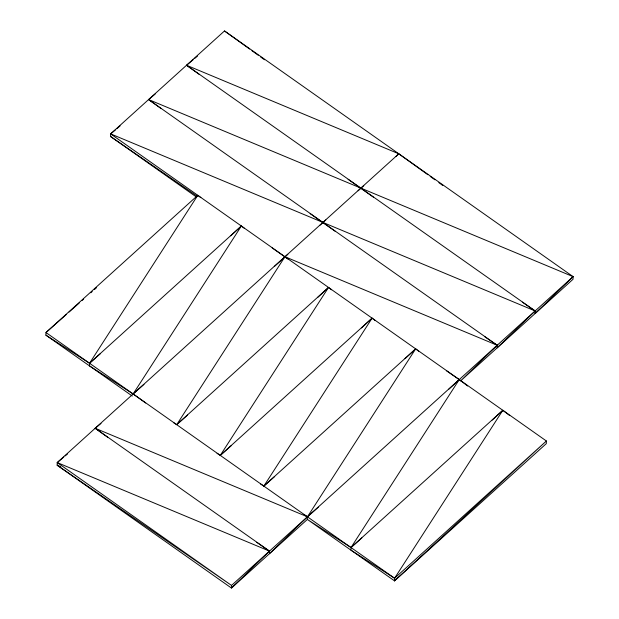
<?xml version="1.0" encoding="UTF-8"?>
<svg xmlns="http://www.w3.org/2000/svg" width="619" height="619" viewBox="0 0 619 619"><rect width="100%" height="100%" fill="white"/><g stroke="black" fill="none" stroke-linecap="round" stroke-linejoin="round"><path stroke-width="0.93" d="M132.273 396.036L45.899 335.158L45.976 332.535L197.786 195.302L200.842 197.639M427.837 174.713L398.798 153.798L57.227 462.579L57.149 465.202L231.452 588.05L307.357 519.434L307.434 516.811L415.666 348.861L418.723 351.205M197.786 195.302L89.554 363.252L89.476 365.868L133.131 393.963L145.689 403.008M196.525 197.09L110.561 136.497L110.639 133.874L224.496 30.95L573.101 276.647L573.024 279.27L460.598 380.902L497.196 345.27L148.591 99.566L155.145 94.08M101.005 423.396L95.179 428.271L269.482 551.119L269.404 553.742L307.434 516.811L318.274 507.193M446.5 370.789L459.244 379.579L351.012 547.521L350.934 550.144L394.582 578.239L394.504 580.854L307.357 519.434L351.012 547.521L361.844 537.911M484.453 336.481L497.196 345.27L497.119 347.886L535.149 310.955L186.543 65.258L193.097 59.772M522.405 302.173L535.149 310.955L535.071 313.578L573.101 276.647L148.591 99.566L161.149 108.611M66.21 314.591L45.976 332.535L394.582 578.239L502.821 410.289L509.685 415.55M115.738 129.611L110.639 133.874L546.391 440.999L546.314 443.622L394.504 580.854L395.549 579.237M320.124 225.107L325.803 219.977M358.076 190.791L363.755 185.669M396.028 156.483L398.798 153.798L186.543 65.258L199.101 74.303M256.738 542.337L269.482 551.119L231.452 588.05L231.529 585.427L573.101 276.647M230.717 235.816L241.364 226.012L244.412 228.357M274.294 266.526L287.85 254.285M317.872 297.244L328.519 287.44L331.567 289.777M361.442 327.954L372.089 318.151L375.145 320.487M405.019 358.664L415.666 348.861L263.856 486.101L260.622 484.019M448.597 389.382L459.244 379.579L467.639 386.008M492.175 420.092L502.821 410.289L351.012 547.521M394.504 580.854L546.391 440.999L394.582 578.239M45.899 335.158L89.554 363.252L241.364 226.012L133.131 393.963L143.972 384.345M69.096 312.022L79.217 303.047M82.103 300.486L83.55 299.201M90.776 292.795L92.223 291.51M94.39 289.591L96.556 287.665M89.554 363.252L100.394 353.635M187.542 415.063L176.709 424.673L173.475 422.591M231.119 445.773L220.279 455.391L217.045 453.309M274.697 476.483L263.856 486.101L372.089 318.151L220.279 455.391L328.519 287.44L176.709 424.673L284.941 256.73L497.196 345.27M194.552 58.557L197.469 56.12M117.192 128.396L120.101 125.951M60.716 466.687L57.149 465.202L231.529 585.427L57.227 462.579L63.78 457.093M65.235 455.878L67.425 454.052M110.639 133.874L535.149 310.955M57.227 462.579L269.482 551.119M304.2 514.729L307.434 516.811L95.179 428.271L107.737 437.316M348.102 179.324L373.404 197.152M310.15 213.632L335.452 231.46M110.561 136.497L197.353 196.339M272.198 247.94L287.99 259.067M430.19 176.407L434.894 179.796M438.825 182.62L442.747 185.452M224.496 30.95L249.604 49.033M251.964 50.735L258.239 55.253M260.591 56.948L264.514 59.772"/></g></svg>
